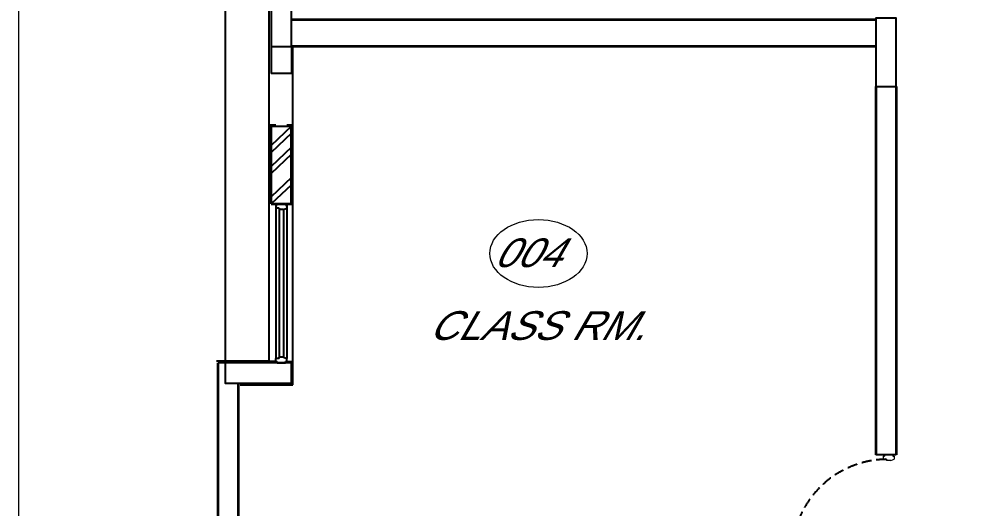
# Model space of a CAD drawing. Extents: x 681461 to 1380439, y -183990 to 19328.
# Drawn here: x 681461 to 692164, y -160609 to -155070 of the extents above; entities that cross this region are included whole.
import ezdxf
from ezdxf.enums import TextEntityAlignment as Align

# ---------------------------------------------------------------- set-up
doc = ezdxf.new("R2010")
doc.units = 0
doc.header["$LTSCALE"] = 900
doc.header["$MEASUREMENT"] = 0
doc.linetypes.add('HIDDEN2', pattern=[0.1875, 0.125, -0.0625])
for name, color, linetype in [('1', 7, 'CONTINUOUS'), ('door', 163, 'CONTINUOUS'), ('TEXT', 2, 'CONTINUOUS'), ('WALL', 1, 'CONTINUOUS')]:
    doc.layers.add(name, color=color, linetype=linetype)
doc.styles.add('ROMANS', font='arial.ttf')

# ---------------------------------------------------------------- blocks, each defined once
blk = doc.blocks.new('REDFRAME')
at = {"layer": '1', "linetype": 'ByBlock', "lineweight": 13}
for p, q in [((-95, 0), (-95, -15)), ((-95, 0), (0, 0)), ((0, 0), (0, -15)), ((-110, -15), (-110, -50)), ((-110, -15), (-95, -15)), ((-110, -15), (-110, -50)), ((-72, -50), (-110, -50)), ((-72, -50), (-72, -65)), ((-22, -65), (-72, -65)), ((-22, -65), (15, -50)), ((0, -15), (15, -15)), ((15, -15), (15, -50))]:
    blk.add_line(p, q, dxfattribs=at)

msp = doc.modelspace()

# ---------------------------------------------------------------- linework, layer by layer
at = {"layer": 'door', "color": 4, "linetype": 'ByBlock', "ltscale": 1.25}
for p, q in [((683799.5, -150376.8), (683799.5, -158943.8)), ((684549.5, -155076.8), (685250.8, -155076.8)), ((684319.5, -155383.8), (684319.5, -155686.8)), ((684549.5, -155383.8), (684549.5, -155686.8)), ((684549.5, -155686.8), (684319.5, -155686.8))]:
    msp.add_line(p, q, dxfattribs=at)
at = {"layer": 'door', "color": 7, "lineweight": 35, "ltscale": 1.25}
for p, q in [((684549.5, -155076.8), (691174.5, -155076.8)), ((684549.5, -155379.8), (691174.5, -155379.8)), ((691174.5, -155836.8), (691174.5, -160007.1)), ((691404.5, -155836.8), (691404.5, -160007.1)), ((684319.5, -157164), (684319.5, -156284.1)), ((684549.5, -156636.8), (684549.5, -156284.1)), ((684549.5, -157164), (684549.5, -156531.7)), ((684319.5, -157164), (684549.5, -157164)), ((683719.5, -161746.8), (683719.5, -158963.8)), ((683949.5, -161516.8), (683949.5, -159193.8))]:
    msp.add_line(p, q, dxfattribs=at)
at = {"layer": 'door', "color": 222, "linetype": 'ByBlock', "lineweight": 13, "ltscale": 1.25}
msp.add_lwpolyline([(681461, -120785.9), (703228, -120785.9), (703228, -183990), (681461, -183990)], close=True, dxfattribs=at)
at = {"layer": 'door', "linetype": 'HIDDEN2'}
msp.add_lwpolyline([(691292.1, -160057.1, 0.3865048), (690225, -161056), (690227.3, -161056)], format="xyb", dxfattribs=at)
at = {"layer": 'door', "color": 4, "linetype": 'ByBlock', "lineweight": 9, "ltscale": 1.25}
msp.add_ellipse((687350.3, -157726.2), major_axis=(-551, 0), ratio=0.6969147, dxfattribs=at)
at = {"layer": 'WALL', "color": 8}
for p, q in [((684299.5, -158943.8), (684299.5, -150396.8)), ((684564.5, -156284.1), (684564.5, -155394.8)), ((684299.5, -156269.1), (684372, -156269.1)), ((684497, -156269.1), (684564.5, -156269.1)), ((684564.5, -156621.8), (684564.5, -156269.1)), ((684564.5, -159213.8), (684564.5, -156546.7)), ((684299.5, -158943.8), (683699.5, -158943.8)), ((683969.5, -159213.8), (684564.5, -159213.8))]:
    msp.add_line(p, q, dxfattribs=at)
at = {"layer": 'WALL', "color": 1, "linetype": 'ByBlock'}
for p, q in [((684319.5, -156284.1), (684549.5, -156284.1)), ((684372, -157179), (684372, -157214)), ((684372, -157179), (684372, -157214)), ((684372, -157179), (684387, -157179)), ((684410, -157214), (684372, -157214)), ((684387, -157164), (684387, -157179)), ((684387, -157164), (684482, -157164)), ((684410, -157214), (684410, -157229)), ((684460, -157229), (684497, -157214)), ((684482, -157164), (684482, -157179)), ((684482, -157179), (684497, -157179)), ((684497, -157179), (684497, -157214)), ((684460, -157229), (684410, -157229)), ((684410, -158914.4), (684372, -158914.4)), ((684372, -158949.4), (684372, -158914.4)), ((684372, -158949.4), (684372, -158914.4)), ((684460, -158899.4), (684410, -158899.4)), ((684410, -158914.4), (684410, -158899.4)), ((684460, -158899.4), (684497, -158914.4)), ((684497, -158949.4), (684497, -158914.4)), ((684372, -158949.4), (684387, -158949.4)), ((684387, -158964.4), (684387, -158949.4)), ((684387, -158964.4), (684482, -158964.4)), ((684482, -158964.4), (684482, -158949.4)), ((684482, -158949.4), (684497, -158949.4))]:
    msp.add_line(p, q, dxfattribs=at)
at = {"layer": 'WALL', "color": 8, "linetype": 'ByBlock'}
for p, q in [((684549.5, -156284.1), (684319.5, -156502.2)), ((684549.5, -156365), (684319.5, -156583.1)), ((684549.5, -156522.1), (684319.5, -156740.2)), ((684549.5, -156603), (684319.5, -156821.1)), ((684549.5, -156866.1), (684319.5, -157084.2)), ((684549.5, -156947), (684320.6, -157164)), ((684372, -157214), (684372, -158914.4)), ((684497, -157164.7), (684497, -158914.4)), ((684410, -157229), (684410, -158899.4)), ((684460, -157229), (684460, -158899.4)), ((684372, -158949.4), (684299.5, -158949.4)), ((684497, -158949.4), (684564.5, -158949.4))]:
    msp.add_line(p, q, dxfattribs=at)
at = {"layer": 'WALL'}
for p, q in [((683799.5, -158963.8), (683719.5, -158963.8)), ((691404.5, -160007.1), (691174.5, -160007.1))]:
    msp.add_line(p, q, dxfattribs=at)
at = {"layer": 'WALL', "color": 6}
for points in [[(684319.5, -155383.8), (684549.5, -155383.8), (684549.5, -154633.8), (684319.5, -154633.8)], [(691174.5, -155836.8), (691404.5, -155836.8), (691404.5, -155061.8), (691174.5, -155061.8)], [(684549.5, -159193.8), (684549.5, -158963.8), (683799.5, -158963.8), (683799.5, -159193.8)]]:
    msp.add_lwpolyline(points, close=True, dxfattribs=at)

# ---------------------------------------------------------------- block references
at = {"layer": 'door', "linetype": 'ByBlock'}
msp.add_blockref('REDFRAME', (691366.1, -160007.1), dxfattribs=at)

# ---------------------------------------------------------------- texts
at = {"layer": 'TEXT', "color": 4, "style": 'ROMANS', "oblique": 30}
msp.add_text('004', height=325, dxfattribs=at).set_placement((687217.9, -157717.9), align=Align.MIDDLE)
at = {"layer": 'TEXT', "color": 0, "style": 'ROMANS', "oblique": 30}
msp.add_text('CLASS RM.', height=325, dxfattribs=at).set_placement((687322.9, -158541.9), align=Align.MIDDLE)

doc.saveas('drawing.dxf')
